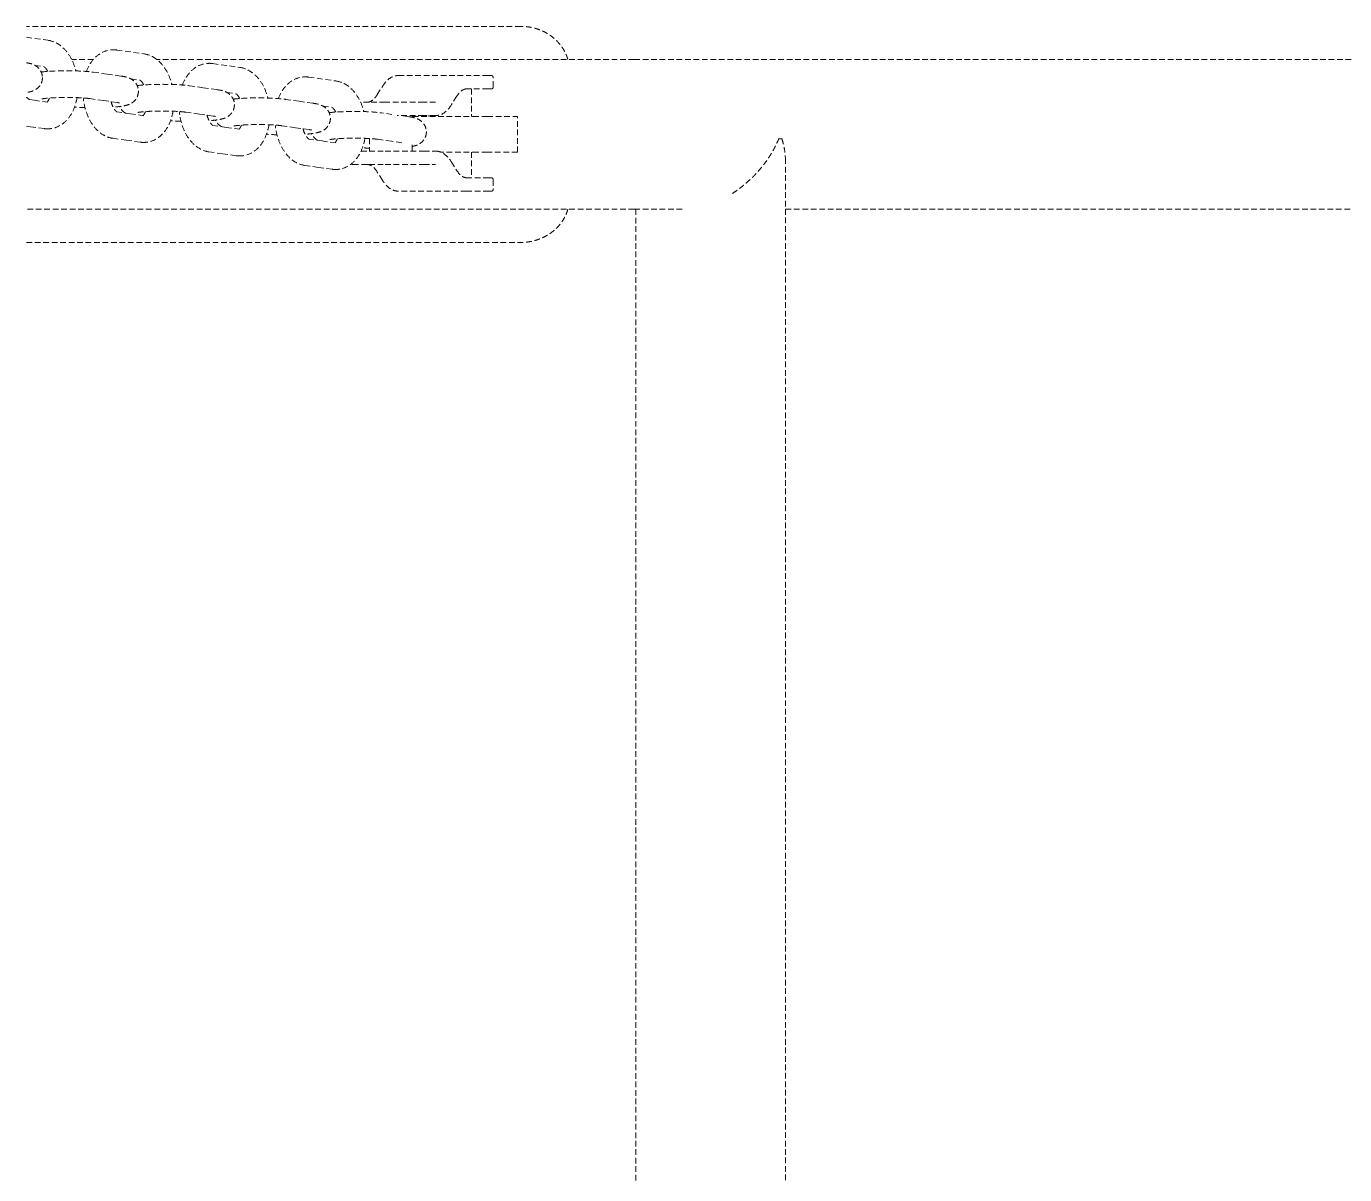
# Model space of a CAD drawing. Header units: millimetres. Extents: x -4194 to 3683, y -2760 to 1498.
# Drawn here: x 113.3 to 409.8, y -0.8 to 257.5 of the extents above; entities that cross this region are included whole.
import ezdxf

# ---------------------------------------------------------------- set-up
doc = ezdxf.new("R2010")
doc.units = ezdxf.units.MM
doc.linetypes.add('HIDDEN', pattern=[1.905, 1.27, -0.635])
doc.layers.add('DIKOM_ОБЪЕКТ', color=7, linetype='Continuous')

msp = doc.modelspace()

# ---------------------------------------------------------------- linework, layer by layer
at = {"layer": 'DIKOM_ОБЪЕКТ', "color": 7, "linetype": 'HIDDEN', "lineweight": 15, "extrusion": (1, -3.06162e-16, -2.22045e-16)}
for p, q in [((113.28, 255.043), (118.14, 254.356)), ((133.605, 252.172), (139.732, 251.306)), ((128.344, 250.039), (123.472, 250.039)), ((250.028, 250.039), (142.635, 250.039)), ((155.197, 249.122), (161.324, 248.256)), ((250.028, 250.039), (595.5, 250.039)), ((115.239, 248.707), (117.301, 248.415)), ((131.47, 246.742), (128.407, 247.175)), ((134.533, 246.309), (131.47, 246.742)), ((136.831, 245.657), (138.893, 245.365)), ((153.062, 243.692), (149.999, 244.124)), ((156.125, 243.259), (153.062, 243.692)), ((176.79, 246.071), (182.916, 245.206)), ((192.218, 242.127), (193.369, 243.967)), ((213.408, 243.425), (213.408, 237.189)), ((218.301, 243.925), (218.301, 245.925)), ((115.077, 240.866), (113.28, 241.12)), ((118.14, 240.433), (115.077, 240.866)), ((130.631, 240.801), (127.567, 241.234)), ((133.694, 240.368), (130.631, 240.801)), ((158.423, 242.606), (160.485, 242.315)), ((174.654, 240.642), (171.591, 241.074)), ((177.717, 240.209), (174.654, 240.642)), ((210.065, 241.723), (208.914, 239.882)), ((136.669, 237.816), (133.648, 238.242)), ((139.732, 237.383), (136.669, 237.816)), ((152.223, 237.751), (149.159, 238.183)), ((155.286, 237.318), (152.223, 237.751)), ((180.015, 239.556), (182.077, 239.265)), ((195.514, 237.695), (193.183, 238.024)), ((199.309, 237.159), (197.427, 237.425)), ((200.033, 237.425), (200.033, 237.043)), ((203.846, 237.425), (203.846, 237.189)), ((114.237, 234.925), (113.28, 235.06)), ((117.301, 234.492), (114.237, 234.925)), ((158.261, 234.766), (155.24, 235.192)), ((161.324, 234.333), (158.261, 234.766)), ((173.815, 234.701), (170.751, 235.133)), ((176.878, 234.268), (173.815, 234.701)), ((223.778, 229.189), (223.778, 237.189)), ((135.829, 231.875), (132.766, 232.307)), ((138.893, 231.442), (135.829, 231.875)), ((179.853, 231.715), (176.832, 232.142)), ((182.916, 231.283), (179.853, 231.715)), ((190.503, 232.255), (190.503, 229.425)), ((195.407, 231.65), (192.344, 232.083)), ((197.71, 231.325), (195.407, 231.65)), ((157.422, 228.825), (154.358, 229.257)), ((160.485, 228.392), (157.422, 228.825)), ((200.033, 230.855), (200.033, 229.425)), ((213.408, 229.189), (213.408, 223.425)), ((179.014, 225.774), (175.95, 226.207)), ((182.077, 225.342), (179.014, 225.774)), ((208.914, 226.967), (210.065, 225.127)), ((193.369, 222.882), (192.218, 224.723)), ((218.301, 222.925), (218.301, 220.925)), ((250.028, 216.339), (113.28, 216.339)), ((250.028, 216.339), (261.151, 216.339)), ((284.046, 216.339), (595.5, 216.339))]:
    msp.add_line(p, q, dxfattribs=at)
at = {"layer": 'DIKOM_ОБЪЕКТ', "color": 7, "linetype": 'HIDDEN', "lineweight": 15}
for points, weights in [([(224.483, 257.489), (207.4, 257.489), (166.95, 257.489), (113.28, 257.489)], [0.94442852916, 0.846283605446, 0.831827776646, 0.901061042759]), ([(214.81, 237.189), (210.378, 237.189), (205.261, 237.189), (200.033, 237.189)], [1, 0.91032549425, 0.859219896868, 0.846683207854]), ([(216.975, 237.189), (216.326, 237.189), (215.6, 237.189), (214.81, 237.189)], [1, 0.994004600179, 0.994004600179, 1]), ([(113.28, 208.889), (166.95, 208.889), (207.4, 208.889), (224.483, 208.889)], [0.901061042756, 0.831827776647, 0.846283605448, 0.94442852916])]:
    msp.add_rational_spline(points, weights, degree=3, dxfattribs=at)
for points, knots in [([(235.09, 250.039), (235.043, 250.202), (234.992, 250.365), (234.879, 250.69), (234.818, 250.852), (234.718, 251.094), (234.667, 251.214), (234.613, 251.334), (234.576, 251.414), (234.557, 251.455), (234.395, 251.794), (234.234, 252.093), (233.964, 252.533), (233.87, 252.678), (233.721, 252.894), (233.646, 253.001), (233.554, 253.125), (233.515, 253.177), (233.488, 253.212), (233.474, 253.231), (233.26, 253.509), (233.042, 253.766), (232.689, 254.141), (232.566, 254.265), (232.377, 254.447), (232.28, 254.537), (232.165, 254.641), (232.115, 254.685), (232.082, 254.715), (232.063, 254.731), (231.804, 254.956), (231.542, 255.163), (231.122, 255.463), (230.978, 255.561), (230.755, 255.705), (230.642, 255.776), (230.507, 255.858), (230.439, 255.898), (230.41, 255.915), (230.39, 255.926), (230.379, 255.933), (230.105, 256.091), (229.817, 256.243), (229.352, 256.46), (229.192, 256.531), (228.943, 256.633), (228.817, 256.684), (228.666, 256.741), (228.59, 256.769), (228.557, 256.781), (228.535, 256.789), (228.522, 256.793), (228.367, 256.848), (228.213, 256.901), (227.966, 256.977), (227.84, 257.015), (227.686, 257.058), (227.607, 257.079), (227.568, 257.09), (227.551, 257.094), (227.539, 257.097), (227.532, 257.099), (227.409, 257.131), (227.266, 257.167), (227.016, 257.223), (226.926, 257.241), (226.782, 257.27), (226.708, 257.284), (226.618, 257.3), (226.579, 257.307), (226.552, 257.312), (226.54, 257.314), (226.288, 257.357), (226.085, 257.385), (225.832, 257.415), (225.756, 257.423), (225.654, 257.433), (225.607, 257.438), (225.557, 257.442), (225.533, 257.444), (225.522, 257.445), (225.517, 257.445), (225.514, 257.446), (225.513, 257.446), (225.125, 257.479), (224.783, 257.489), (224.483, 257.489)], [0.15656836, 0.15656836, 0.15656836, 0.15656836, 0.1875, 0.1875, 0.21875, 0.21875, 0.234375, 0.2421875, 0.2421875, 0.25, 0.25, 0.3125, 0.3125, 0.34375, 0.34375, 0.359375, 0.3671875, 0.37109375, 0.37109375, 0.375, 0.375, 0.4375, 0.4375, 0.46875, 0.46875, 0.484375, 0.4921875, 0.49609375, 0.49609375, 0.5, 0.5, 0.5625, 0.5625, 0.59375, 0.59375, 0.609375, 0.6171875, 0.62109375, 0.62304688, 0.62304688, 0.625, 0.625, 0.6875, 0.6875, 0.71875, 0.71875, 0.734375, 0.7421875, 0.74609375, 0.74804688, 0.74804688, 0.75, 0.75, 0.78125, 0.78125, 0.796875, 0.8046875, 0.80859375, 0.81054688, 0.81152344, 0.81152344, 0.8125, 0.8125, 0.84375, 0.84375, 0.859375, 0.859375, 0.8671875, 0.87109375, 0.87304688, 0.87304688, 0.875, 0.875, 0.90625, 0.90625, 0.921875, 0.921875, 0.9296875, 0.93359375, 0.93554688, 0.93652344, 0.93701172, 0.93701172, 0.9375, 0.9375, 1, 1, 1, 1]), ([(118.14, 254.356), (118.838, 254.258), (119.522, 254.022), (120.784, 253.332), (121.373, 252.864), (122.449, 251.731), (122.937, 251.04), (123.771, 249.49), (124.117, 248.609), (124.39, 247.617), (124.41, 247.544), (124.429, 247.469)], [0, 0, 0, 0, 2.4801856, 2.4801856, 5.0459819, 5.0459819, 7.8173407, 7.8173407, 10.7323747, 10.7323747, 10.9655796, 10.9655796, 10.9655796, 10.9655796]), ([(126.794, 247.345), (127.107, 248.184), (127.52, 248.966), (128.535, 250.323), (129.154, 250.914), (130.516, 251.768), (131.269, 252.054), (132.164, 252.186), (132.289, 252.2), (132.415, 252.21)], [19.3924898, 19.3924898, 19.3924898, 19.3924898, 22.2997922, 22.2997922, 25.2116654, 25.2116654, 27.9506419, 27.9506419, 28.3932659, 28.3932659, 28.3932659, 28.3932659]), ([(113.28, 249.309), (113.777, 249.232), (114.214, 249.14), (114.971, 248.853), (115.273, 248.71), (115.842, 248.301), (116.108, 248.045), (116.501, 247.492), (116.648, 247.203), (116.843, 246.597), (116.895, 246.273), (116.895, 245.954)], [0.5266342, 0.5266342, 0.5266342, 0.5266342, 2.9162246, 2.9162246, 4.2179582, 4.2179582, 5.3812842, 5.3812842, 6.3688412, 6.3688412, 7.3551184, 7.3551184, 7.3551184, 7.3551184]), ([(139.732, 251.306), (140.43, 251.208), (141.114, 250.972), (142.376, 250.281), (142.965, 249.814), (144.041, 248.68), (144.529, 247.99), (145.363, 246.44), (145.71, 245.559), (145.982, 244.567), (146.002, 244.493), (146.021, 244.419)], [0, 0, 0, 0, 2.4801856, 2.4801856, 5.0459819, 5.0459819, 7.8173407, 7.8173407, 10.7323747, 10.7323747, 10.9655796, 10.9655796, 10.9655796, 10.9655796]), ([(148.386, 244.295), (148.699, 245.134), (149.112, 245.916), (150.128, 247.273), (150.746, 247.864), (152.108, 248.718), (152.861, 249.004), (153.756, 249.136), (153.881, 249.15), (154.007, 249.16)], [19.3924898, 19.3924898, 19.3924898, 19.3924898, 22.2997922, 22.2997922, 25.2116654, 25.2116654, 27.9506419, 27.9506419, 28.3932659, 28.3932659, 28.3932659, 28.3932659]), ([(116.624, 247.216), (117.305, 247.301), (118.103, 247.367), (119.769, 247.457), (120.643, 247.485), (122.356, 247.506), (123.216, 247.5), (124.842, 247.46), (125.629, 247.426), (127.112, 247.326), (127.809, 247.259), (128.407, 247.175)], [7.8137607, 7.8137607, 7.8137607, 7.8137607, 10.7215328, 10.7215328, 13.3759604, 13.3759604, 15.8906283, 15.8906283, 18.3751961, 18.3751961, 21.0705402, 21.0705402, 21.0705402, 21.0705402]), ([(118.103, 247.359), (118.035, 247.491), (117.965, 247.613), (117.749, 247.953), (117.601, 248.13), (117.379, 248.346), (117.3, 248.398), (117.262, 248.419), (117.26, 248.42), (117.258, 248.422)], [11.3941892, 11.3941892, 11.3941892, 11.3941892, 11.9736935, 11.9736935, 13.2025441, 13.2025441, 14.3403717, 14.3403717, 14.4247139, 14.4247139, 14.4247139, 14.4247139]), ([(134.533, 246.309), (135.18, 246.218), (135.698, 246.13), (136.563, 245.803), (136.866, 245.66), (137.434, 245.251), (137.7, 244.994), (138.093, 244.442), (138.24, 244.153), (138.435, 243.547), (138.487, 243.223), (138.487, 242.903)], [0, 0, 0, 0, 2.9162246, 2.9162246, 4.2179582, 4.2179582, 5.3812842, 5.3812842, 6.3688412, 6.3688412, 7.3551184, 7.3551184, 7.3551184, 7.3551184]), ([(161.324, 248.256), (162.022, 248.158), (162.706, 247.922), (163.968, 247.231), (164.557, 246.764), (165.633, 245.63), (166.121, 244.939), (166.955, 243.39), (167.302, 242.509), (167.574, 241.517), (167.594, 241.443), (167.613, 241.369)], [0, 0, 0, 0, 2.4801856, 2.4801856, 5.0459819, 5.0459819, 7.8173407, 7.8173407, 10.7323747, 10.7323747, 10.9655796, 10.9655796, 10.9655796, 10.9655796]), ([(193.369, 243.967), (193.763, 244.598), (194.198, 245.122), (195.131, 245.921), (195.629, 246.199), (196.426, 246.392), (196.673, 246.425), (196.965, 246.425)], [0, 0, 0, 0, 3.2412132, 3.2412132, 6.5207882, 6.5207882, 7.9022308, 7.9022308, 7.9022308, 7.9022308]), ([(217.801, 246.425), (217.801, 246.425), (217.797, 246.425), (217.737, 246.425), (217.517, 246.425), (217.144, 246.425)], [0.7116551, 0.7116551, 0.7116551, 0.7116551, 0.75, 0.75, 1, 1, 1, 1]), ([(217.801, 246.425), (217.832, 246.425), (217.862, 246.424), (217.938, 246.418), (217.984, 246.412), (218.058, 246.391), (218.089, 246.38), (218.151, 246.346), (218.182, 246.321), (218.235, 246.257), (218.255, 246.217), (218.295, 246.095), (218.301, 246.009), (218.301, 245.925)], [0, 0, 0, 0, 0.09261999, 0.09261999, 0.228303, 0.228303, 0.32527393, 0.32527393, 0.44064912, 0.44064912, 0.57296663, 0.57296663, 0.82493313, 0.82493313, 0.82493313, 0.82493313]), ([(116.895, 245.954), (116.895, 245.612), (116.836, 245.266), (116.614, 244.625), (116.447, 244.321), (116.045, 243.8), (115.804, 243.577), (115.333, 243.241), (115.101, 243.12), (114.66, 242.929), (114.448, 242.86), (113.929, 242.717), (113.617, 242.653), (113.28, 242.599)], [0, 0, 0, 0, 1.0528055, 1.0528055, 2.1057908, 2.1057908, 3.1539721, 3.1539721, 4.1462477, 4.1462477, 5.2247031, 5.2247031, 6.8341168, 6.8341168, 6.8341168, 6.8341168]), ([(138.216, 244.166), (138.897, 244.251), (139.695, 244.317), (141.361, 244.407), (142.235, 244.435), (143.948, 244.455), (144.808, 244.45), (146.434, 244.41), (147.221, 244.376), (148.704, 244.276), (149.401, 244.209), (149.999, 244.124)], [7.8137607, 7.8137607, 7.8137607, 7.8137607, 10.7215328, 10.7215328, 13.3759604, 13.3759604, 15.8906283, 15.8906283, 18.3751961, 18.3751961, 21.0705402, 21.0705402, 21.0705402, 21.0705402]), ([(139.695, 244.308), (139.627, 244.441), (139.557, 244.563), (139.341, 244.903), (139.193, 245.079), (138.971, 245.296), (138.892, 245.348), (138.854, 245.369), (138.852, 245.37), (138.85, 245.371)], [11.3941892, 11.3941892, 11.3941892, 11.3941892, 11.9736935, 11.9736935, 13.2025441, 13.2025441, 14.3403717, 14.3403717, 14.4247139, 14.4247139, 14.4247139, 14.4247139]), ([(156.125, 243.259), (156.772, 243.168), (157.29, 243.08), (158.155, 242.753), (158.458, 242.61), (159.026, 242.201), (159.292, 241.944), (159.685, 241.392), (159.832, 241.103), (160.027, 240.497), (160.079, 240.173), (160.079, 239.853)], [0, 0, 0, 0, 2.9162246, 2.9162246, 4.2179582, 4.2179582, 5.3812842, 5.3812842, 6.3688412, 6.3688412, 7.3551184, 7.3551184, 7.3551184, 7.3551184]), ([(169.978, 241.245), (170.291, 242.084), (170.704, 242.865), (171.72, 244.223), (172.338, 244.814), (173.7, 245.667), (174.454, 245.954), (175.348, 246.086), (175.473, 246.1), (175.599, 246.11)], [19.3924898, 19.3924898, 19.3924898, 19.3924898, 22.2997922, 22.2997922, 25.2116654, 25.2116654, 27.9506419, 27.9506419, 28.3932659, 28.3932659, 28.3932659, 28.3932659]), ([(182.916, 245.206), (183.614, 245.107), (184.298, 244.872), (185.56, 244.181), (186.149, 243.714), (187.225, 242.58), (187.713, 241.889), (188.547, 240.34), (188.894, 239.459), (189.166, 238.467), (189.186, 238.393), (189.205, 238.319)], [0, 0, 0, 0, 2.4801856, 2.4801856, 5.0459819, 5.0459819, 7.8173407, 7.8173407, 10.7323747, 10.7323747, 10.9655796, 10.9655796, 10.9655796, 10.9655796]), ([(212.248, 243.425), (212.247, 243.425), (212.247, 243.425), (212.247, 243.425), (212.247, 243.425), (212.246, 243.425), (212.246, 243.425), (212.244, 243.425), (212.242, 243.425), (212.236, 243.425), (212.23, 243.424), (212.208, 243.424), (212.188, 243.423), (212.1, 243.415), (212.016, 243.401), (211.682, 243.312), (211.396, 243.17), (210.757, 242.666), (210.394, 242.248), (210.065, 241.723)], [0, 0, 0, 0, 0.0010847, 0.0010847, 0.0043389, 0.0043389, 0.0141013, 0.0141013, 0.043389, 0.043389, 0.1312585, 0.1312585, 0.3949804, 0.3949804, 1.1872423, 1.1872423, 3.3494124, 3.3494124, 6.1615455, 6.1615455, 6.1615455, 6.1615455]), ([(217.801, 243.425), (217.801, 243.425), (217.797, 243.425), (217.763, 243.425), (217.696, 243.425), (217.478, 243.425), (217.331, 243.425), (217.144, 243.425)], [0.71159554, 0.71159554, 0.71159554, 0.71159554, 0.75, 0.75, 0.875, 0.875, 1, 1, 1, 1]), ([(218.301, 243.925), (218.301, 243.845), (218.295, 243.763), (218.259, 243.642), (218.24, 243.599), (218.187, 243.532), (218.155, 243.506), (218.092, 243.471), (218.062, 243.459), (217.988, 243.438), (217.943, 243.432), (217.866, 243.426), (217.833, 243.425), (217.801, 243.425)], [0, 0, 0, 0, 0.24037324, 0.24037324, 0.37736364, 0.37736364, 0.4968422, 0.4968422, 0.59323869, 0.59323869, 0.72705262, 0.72705262, 0.82495182, 0.82495182, 0.82495182, 0.82495182]), ([(114.015, 241.016), (113.905, 241.078), (113.793, 241.148), (113.544, 241.326), (113.409, 241.441), (113.28, 241.569)], [3.7332587, 3.7332587, 3.7332587, 3.7332587, 4.2179582, 4.2179582, 4.8092528, 4.8092528, 4.8092528, 4.8092528]), ([(127.567, 241.234), (127.306, 241.271), (126.97, 241.308), (126.167, 241.379), (125.679, 241.411), (124.575, 241.465), (123.936, 241.484), (122.613, 241.504), (121.911, 241.503), (120.557, 241.479), (119.886, 241.455), (118.687, 241.389), (118.139, 241.347), (117.488, 241.278), (117.303, 241.255), (117.003, 241.212), (116.883, 241.192), (116.715, 241.161), (116.658, 241.148), (116.617, 241.138), (116.61, 241.136), (116.61, 241.136)], [0, 0, 0, 0, 1.5492418, 1.5492418, 3.2829046, 3.2829046, 5.2427362, 5.2427362, 7.2947144, 7.2947144, 9.3710418, 9.3710418, 11.4143633, 11.4143633, 12.3573523, 12.3573523, 13.1961603, 13.1961603, 13.8975251, 13.8975251, 14.2080886, 14.2080886, 14.2080886, 14.2080886]), ([(117.943, 240.461), (117.97, 240.487), (118.003, 240.523), (118.13, 240.681), (118.246, 240.86), (118.396, 241.179), (118.435, 241.271), (118.473, 241.369)], [2.539784, 2.539784, 2.539784, 2.539784, 3.0423176, 3.0423176, 4.2635576, 4.2635576, 4.7033295, 4.7033295, 4.7033295, 4.7033295]), ([(124.684, 241.457), (124.555, 240.715), (124.365, 239.995), (123.801, 238.482), (123.387, 237.699), (122.371, 236.341), (121.752, 235.75), (120.39, 234.896), (119.637, 234.61), (118.742, 234.478), (118.617, 234.464), (118.492, 234.454)], [17.0602578, 17.0602578, 17.0602578, 17.0602578, 19.3874909, 19.3874909, 22.2997922, 22.2997922, 25.2116654, 25.2116654, 27.9506419, 27.9506419, 28.3932659, 28.3932659, 28.3932659, 28.3932659]), ([(132.766, 232.307), (132.068, 232.406), (131.384, 232.642), (130.122, 233.332), (129.533, 233.8), (128.457, 234.933), (127.969, 235.624), (127.135, 237.173), (126.789, 238.055), (126.323, 239.748), (126.174, 240.563), (126.093, 241.381)], [0, 0, 0, 0, 2.4801856, 2.4801856, 5.0459819, 5.0459819, 7.8173407, 7.8173407, 10.7323747, 10.7323747, 13.1925609, 13.1925609, 13.1925609, 13.1925609]), ([(132.322, 240.562), (132.39, 240.317), (132.467, 240.083), (132.69, 239.51), (132.852, 239.191), (133.157, 238.711), (133.305, 238.534), (133.527, 238.317), (133.607, 238.266), (133.656, 238.238), (133.663, 238.235), (133.663, 238.235)], [9.8433542, 9.8433542, 9.8433542, 9.8433542, 10.6464197, 10.6464197, 11.9736935, 11.9736935, 13.2025441, 13.2025441, 14.3403717, 14.3403717, 14.8209524, 14.8209524, 14.8209524, 14.8209524]), ([(138.487, 242.903), (138.487, 242.562), (138.428, 242.216), (138.206, 241.575), (138.039, 241.271), (137.637, 240.75), (137.396, 240.527), (136.925, 240.191), (136.694, 240.07), (136.252, 239.879), (136.04, 239.81), (135.399, 239.633), (134.964, 239.557), (133.97, 239.42), (133.409, 239.364), (132.797, 239.318)], [0, 0, 0, 0, 1.0528055, 1.0528055, 2.1057908, 2.1057908, 3.1539721, 3.1539721, 4.1462477, 4.1462477, 5.2247031, 5.2247031, 7.4660894, 7.4660894, 9.6585107, 9.6585107, 9.6585107, 9.6585107]), ([(134.236, 240.27), (134.236, 240.27), (134.224, 240.274), (134.16, 240.289), (134.083, 240.305), (133.901, 240.337), (133.804, 240.353), (133.694, 240.368)], [4.4712998, 4.4712998, 4.4712998, 4.4712998, 4.891662, 4.891662, 5.6901649, 5.6901649, 6.338494, 6.338494, 6.338494, 6.338494]), ([(159.808, 241.116), (160.489, 241.2), (161.287, 241.266), (162.953, 241.357), (163.828, 241.385), (165.54, 241.405), (166.4, 241.4), (168.026, 241.36), (168.813, 241.325), (170.296, 241.226), (170.993, 241.159), (171.591, 241.074)], [7.8137607, 7.8137607, 7.8137607, 7.8137607, 10.7215328, 10.7215328, 13.3759604, 13.3759604, 15.8906283, 15.8906283, 18.3751961, 18.3751961, 21.0705402, 21.0705402, 21.0705402, 21.0705402]), ([(161.287, 241.258), (161.219, 241.391), (161.149, 241.513), (160.933, 241.853), (160.785, 242.029), (160.563, 242.246), (160.484, 242.298), (160.446, 242.319), (160.444, 242.32), (160.442, 242.321)], [11.3941892, 11.3941892, 11.3941892, 11.3941892, 11.9736935, 11.9736935, 13.2025441, 13.2025441, 14.3403717, 14.3403717, 14.4247139, 14.4247139, 14.4247139, 14.4247139]), ([(177.717, 240.209), (178.364, 240.118), (178.882, 240.03), (179.747, 239.703), (180.05, 239.56), (180.618, 239.151), (180.884, 238.894), (181.277, 238.342), (181.424, 238.053), (181.62, 237.447), (181.671, 237.123), (181.671, 236.803)], [0, 0, 0, 0, 2.9162246, 2.9162246, 4.2179582, 4.2179582, 5.3812842, 5.3812842, 6.3688412, 6.3688412, 7.3551184, 7.3551184, 7.3551184, 7.3551184]), ([(190.035, 240.425), (190.036, 240.425), (190.036, 240.425), (190.036, 240.425), (190.036, 240.425), (190.037, 240.425), (190.037, 240.425), (190.039, 240.425), (190.041, 240.425), (190.047, 240.425), (190.053, 240.425), (190.075, 240.425), (190.095, 240.427), (190.183, 240.434), (190.267, 240.448), (190.601, 240.537), (190.887, 240.679), (191.526, 241.183), (191.889, 241.601), (192.218, 242.127)], [0, 0, 0, 0, 0.0010847, 0.0010847, 0.0043388, 0.0043388, 0.0141013, 0.0141013, 0.0433888, 0.0433888, 0.1312579, 0.1312579, 0.3949786, 0.3949786, 1.187237, 1.187237, 3.3494029, 3.3494029, 6.1615454, 6.1615454, 6.1615454, 6.1615454]), ([(202.69, 240.425), (202.317, 240.425), (201.793, 240.425), (200.519, 240.425), (199.77, 240.425), (198.161, 240.425), (197.302, 240.425), (195.603, 240.425), (194.765, 240.425), (194, 240.425)], [0, 0, 0, 0, 0.25, 0.25, 0.5, 0.5, 0.75, 0.75, 1, 1, 1, 1]), ([(126.476, 239.201), (125.786, 239.222), (125.118, 239.253), (124.373, 239.303), (124.242, 239.313), (124.114, 239.322)], [16.2375585, 16.2375585, 16.2375585, 16.2375585, 18.3751961, 18.3751961, 18.8402259, 18.8402259, 18.8402259, 18.8402259]), ([(135.607, 237.966), (135.497, 238.027), (135.385, 238.098), (135.005, 238.371), (134.738, 238.628), (134.41, 239.09), (134.307, 239.269), (134.223, 239.456)], [3.7332587, 3.7332587, 3.7332587, 3.7332587, 4.2179582, 4.2179582, 5.3812842, 5.3812842, 6.0190002, 6.0190002, 6.0190002, 6.0190002]), ([(149.159, 238.183), (148.898, 238.22), (148.562, 238.258), (147.759, 238.328), (147.272, 238.361), (146.167, 238.414), (145.528, 238.434), (144.205, 238.454), (143.503, 238.453), (142.149, 238.428), (141.478, 238.405), (140.279, 238.339), (139.731, 238.297), (139.081, 238.228), (138.895, 238.205), (138.595, 238.162), (138.475, 238.142), (138.307, 238.111), (138.25, 238.098), (138.209, 238.087), (138.202, 238.086), (138.202, 238.086)], [0, 0, 0, 0, 1.5492418, 1.5492418, 3.2829046, 3.2829046, 5.2427362, 5.2427362, 7.2947144, 7.2947144, 9.3710418, 9.3710418, 11.4143633, 11.4143633, 12.3573523, 12.3573523, 13.1961603, 13.1961603, 13.8975251, 13.8975251, 14.2080886, 14.2080886, 14.2080886, 14.2080886]), ([(139.535, 237.411), (139.562, 237.437), (139.595, 237.473), (139.722, 237.631), (139.838, 237.81), (139.988, 238.128), (140.027, 238.221), (140.065, 238.319)], [2.539784, 2.539784, 2.539784, 2.539784, 3.0423176, 3.0423176, 4.2635576, 4.2635576, 4.7033295, 4.7033295, 4.7033295, 4.7033295]), ([(146.276, 238.407), (146.147, 237.665), (145.957, 236.945), (145.393, 235.432), (144.979, 234.649), (143.963, 233.291), (143.344, 232.7), (141.982, 231.846), (141.229, 231.56), (140.334, 231.428), (140.209, 231.414), (140.084, 231.404)], [17.0602578, 17.0602578, 17.0602578, 17.0602578, 19.3874909, 19.3874909, 22.2997922, 22.2997922, 25.2116654, 25.2116654, 27.9506419, 27.9506419, 28.3932659, 28.3932659, 28.3932659, 28.3932659]), ([(154.358, 229.257), (153.66, 229.356), (152.976, 229.592), (151.714, 230.282), (151.125, 230.75), (150.049, 231.883), (149.561, 232.574), (148.727, 234.123), (148.381, 235.005), (147.915, 236.698), (147.766, 237.513), (147.685, 238.331)], [0, 0, 0, 0, 2.4801856, 2.4801856, 5.0459819, 5.0459819, 7.8173407, 7.8173407, 10.7323747, 10.7323747, 13.1925609, 13.1925609, 13.1925609, 13.1925609]), ([(153.914, 237.512), (153.982, 237.267), (154.059, 237.033), (154.282, 236.459), (154.444, 236.141), (154.75, 235.661), (154.897, 235.484), (155.119, 235.267), (155.199, 235.215), (155.248, 235.188), (155.255, 235.185), (155.255, 235.185)], [9.8433542, 9.8433542, 9.8433542, 9.8433542, 10.6464197, 10.6464197, 11.9736935, 11.9736935, 13.2025441, 13.2025441, 14.3403717, 14.3403717, 14.8209524, 14.8209524, 14.8209524, 14.8209524]), ([(160.079, 239.853), (160.079, 239.512), (160.02, 239.166), (159.798, 238.524), (159.631, 238.221), (159.229, 237.7), (158.988, 237.477), (158.517, 237.141), (158.286, 237.02), (157.844, 236.829), (157.632, 236.76), (156.991, 236.583), (156.557, 236.507), (155.562, 236.37), (155.001, 236.314), (154.389, 236.268)], [0, 0, 0, 0, 1.0528055, 1.0528055, 2.1057908, 2.1057908, 3.1539721, 3.1539721, 4.1462477, 4.1462477, 5.2247031, 5.2247031, 7.4660894, 7.4660894, 9.6585107, 9.6585107, 9.6585107, 9.6585107]), ([(155.828, 237.22), (155.828, 237.22), (155.816, 237.224), (155.752, 237.239), (155.675, 237.255), (155.493, 237.287), (155.396, 237.303), (155.286, 237.318)], [4.4712998, 4.4712998, 4.4712998, 4.4712998, 4.891662, 4.891662, 5.6901649, 5.6901649, 6.338494, 6.338494, 6.338494, 6.338494]), ([(181.4, 238.065), (182.081, 238.15), (182.879, 238.216), (184.545, 238.307), (185.42, 238.335), (187.132, 238.355), (187.992, 238.35), (189.618, 238.31), (190.406, 238.275), (191.888, 238.176), (192.585, 238.109), (193.183, 238.024)], [7.8137607, 7.8137607, 7.8137607, 7.8137607, 10.7215328, 10.7215328, 13.3759604, 13.3759604, 15.8906283, 15.8906283, 18.3751961, 18.3751961, 21.0705402, 21.0705402, 21.0705402, 21.0705402]), ([(182.879, 238.208), (182.811, 238.341), (182.741, 238.463), (182.525, 238.803), (182.377, 238.979), (182.155, 239.196), (182.076, 239.248), (182.038, 239.269), (182.036, 239.27), (182.034, 239.271)], [11.3941892, 11.3941892, 11.3941892, 11.3941892, 11.9736935, 11.9736935, 13.2025441, 13.2025441, 14.3403717, 14.3403717, 14.4247139, 14.4247139, 14.4247139, 14.4247139]), ([(202.69, 237.425), (202.503, 237.425), (202.281, 237.425), (201.763, 237.425), (201.474, 237.425), (200.837, 237.425), (200.493, 237.425), (199.754, 237.425), (199.367, 237.425), (198.563, 237.425), (198.149, 237.425), (197.388, 237.425), (197.049, 237.425), (196.711, 237.425)], [0, 0, 0, 0, 0.125, 0.125, 0.25, 0.25, 0.375, 0.375, 0.5, 0.5, 0.625, 0.625, 0.72465886, 0.72465886, 0.72465886, 0.72465886]), ([(208.914, 239.882), (208.52, 239.252), (208.085, 238.727), (207.152, 237.928), (206.654, 237.65), (205.857, 237.458), (205.61, 237.425), (205.318, 237.425)], [0, 0, 0, 0, 3.2412132, 3.2412132, 6.5207882, 6.5207882, 7.9022308, 7.9022308, 7.9022308, 7.9022308]), ([(148.068, 236.151), (147.378, 236.172), (146.71, 236.203), (145.965, 236.253), (145.834, 236.262), (145.706, 236.272)], [16.2375585, 16.2375585, 16.2375585, 16.2375585, 18.3751961, 18.3751961, 18.8402259, 18.8402259, 18.8402259, 18.8402259]), ([(157.199, 234.916), (157.089, 234.977), (156.977, 235.048), (156.597, 235.321), (156.33, 235.578), (156.002, 236.04), (155.899, 236.219), (155.815, 236.406)], [3.7332587, 3.7332587, 3.7332587, 3.7332587, 4.2179582, 4.2179582, 5.3812842, 5.3812842, 6.0190002, 6.0190002, 6.0190002, 6.0190002]), ([(170.751, 235.133), (170.49, 235.17), (170.154, 235.208), (169.351, 235.278), (168.864, 235.311), (167.759, 235.364), (167.12, 235.384), (165.797, 235.403), (165.095, 235.402), (163.741, 235.378), (163.07, 235.355), (161.871, 235.289), (161.323, 235.246), (160.673, 235.178), (160.487, 235.155), (160.187, 235.112), (160.067, 235.092), (159.899, 235.06), (159.842, 235.047), (159.801, 235.037), (159.794, 235.035), (159.794, 235.035)], [0, 0, 0, 0, 1.5492418, 1.5492418, 3.2829046, 3.2829046, 5.2427362, 5.2427362, 7.2947144, 7.2947144, 9.3710418, 9.3710418, 11.4143633, 11.4143633, 12.3573523, 12.3573523, 13.1961603, 13.1961603, 13.8975251, 13.8975251, 14.2080886, 14.2080886, 14.2080886, 14.2080886]), ([(161.127, 234.361), (161.154, 234.387), (161.187, 234.423), (161.314, 234.581), (161.43, 234.76), (161.58, 235.078), (161.619, 235.17), (161.657, 235.269)], [2.539784, 2.539784, 2.539784, 2.539784, 3.0423176, 3.0423176, 4.2635576, 4.2635576, 4.7033295, 4.7033295, 4.7033295, 4.7033295]), ([(167.868, 235.357), (167.739, 234.615), (167.549, 233.895), (166.985, 232.382), (166.572, 231.599), (165.555, 230.241), (164.937, 229.649), (163.574, 228.796), (162.821, 228.509), (161.926, 228.378), (161.801, 228.363), (161.676, 228.354)], [17.0602578, 17.0602578, 17.0602578, 17.0602578, 19.3874909, 19.3874909, 22.2997922, 22.2997922, 25.2116654, 25.2116654, 27.9506419, 27.9506419, 28.3932659, 28.3932659, 28.3932659, 28.3932659]), ([(175.95, 226.207), (175.252, 226.306), (174.568, 226.541), (173.306, 227.232), (172.717, 227.699), (171.641, 228.833), (171.153, 229.524), (170.319, 231.073), (169.973, 231.954), (169.507, 233.648), (169.358, 234.462), (169.277, 235.28)], [0, 0, 0, 0, 2.4801856, 2.4801856, 5.0459819, 5.0459819, 7.8173407, 7.8173407, 10.7323747, 10.7323747, 13.1925609, 13.1925609, 13.1925609, 13.1925609]), ([(175.507, 234.462), (175.574, 234.217), (175.651, 233.983), (175.874, 233.409), (176.036, 233.091), (176.342, 232.611), (176.489, 232.434), (176.711, 232.217), (176.791, 232.165), (176.84, 232.138), (176.847, 232.135), (176.847, 232.135)], [9.8433542, 9.8433542, 9.8433542, 9.8433542, 10.6464197, 10.6464197, 11.9736935, 11.9736935, 13.2025441, 13.2025441, 14.3403717, 14.3403717, 14.8209524, 14.8209524, 14.8209524, 14.8209524]), ([(181.671, 236.803), (181.671, 236.462), (181.612, 236.116), (181.39, 235.474), (181.223, 235.171), (180.821, 234.65), (180.58, 234.427), (180.109, 234.091), (179.878, 233.969), (179.436, 233.778), (179.224, 233.71), (178.583, 233.533), (178.149, 233.456), (177.154, 233.32), (176.593, 233.263), (175.981, 233.217)], [0, 0, 0, 0, 1.0528055, 1.0528055, 2.1057908, 2.1057908, 3.1539721, 3.1539721, 4.1462477, 4.1462477, 5.2247031, 5.2247031, 7.4660894, 7.4660894, 9.6585107, 9.6585107, 9.6585107, 9.6585107]), ([(199.309, 237.159), (199.956, 237.067), (200.474, 236.98), (201.339, 236.653), (201.642, 236.51), (202.21, 236.101), (202.477, 235.844), (202.869, 235.292), (203.016, 235.002), (203.212, 234.396), (203.263, 234.073), (203.263, 233.753)], [0, 0, 0, 0, 2.9162246, 2.9162246, 4.2179582, 4.2179582, 5.3812842, 5.3812842, 6.3688412, 6.3688412, 7.3551184, 7.3551184, 7.3551184, 7.3551184]), ([(216.975, 237.189), (218.881, 237.189), (220.452, 237.189), (222.741, 237.189), (223.453, 237.189), (223.749, 237.189), (223.778, 237.189), (223.778, 237.189)], [3.14159265, 3.14159265, 3.14159265, 3.14159265, 3.5007384, 3.5007384, 3.85988414, 3.85988414, 3.94983595, 3.94983595, 3.94983595, 3.94983595]), ([(169.66, 233.101), (168.971, 233.122), (168.302, 233.153), (167.557, 233.203), (167.427, 233.212), (167.298, 233.222)], [16.2375585, 16.2375585, 16.2375585, 16.2375585, 18.3751961, 18.3751961, 18.8402259, 18.8402259, 18.8402259, 18.8402259]), ([(177.421, 234.17), (177.421, 234.17), (177.408, 234.173), (177.344, 234.189), (177.267, 234.205), (177.085, 234.237), (176.988, 234.252), (176.878, 234.268)], [4.4712998, 4.4712998, 4.4712998, 4.4712998, 4.891662, 4.891662, 5.6901649, 5.6901649, 6.338494, 6.338494, 6.338494, 6.338494]), ([(178.791, 231.865), (178.681, 231.927), (178.569, 231.997), (178.189, 232.271), (177.922, 232.528), (177.594, 232.99), (177.491, 233.169), (177.407, 233.356)], [3.7332587, 3.7332587, 3.7332587, 3.7332587, 4.2179582, 4.2179582, 5.3812842, 5.3812842, 6.0190002, 6.0190002, 6.0190002, 6.0190002]), ([(192.344, 232.083), (192.082, 232.12), (191.746, 232.158), (190.943, 232.228), (190.456, 232.261), (189.352, 232.314), (188.712, 232.334), (187.389, 232.353), (186.688, 232.352), (185.333, 232.328), (184.662, 232.304), (183.463, 232.239), (182.915, 232.196), (182.265, 232.127), (182.079, 232.105), (181.78, 232.062), (181.659, 232.042), (181.491, 232.01), (181.434, 231.997), (181.393, 231.987), (181.386, 231.985), (181.386, 231.985)], [0, 0, 0, 0, 1.5492418, 1.5492418, 3.2829046, 3.2829046, 5.2427362, 5.2427362, 7.2947144, 7.2947144, 9.3710418, 9.3710418, 11.4143633, 11.4143633, 12.3573523, 12.3573523, 13.1961603, 13.1961603, 13.8975251, 13.8975251, 14.2080886, 14.2080886, 14.2080886, 14.2080886]), ([(182.719, 231.311), (182.746, 231.337), (182.779, 231.373), (182.906, 231.531), (183.022, 231.71), (183.172, 232.028), (183.211, 232.12), (183.249, 232.219)], [2.539784, 2.539784, 2.539784, 2.539784, 3.0423176, 3.0423176, 4.2635576, 4.2635576, 4.7033295, 4.7033295, 4.7033295, 4.7033295]), ([(189.46, 232.306), (189.331, 231.564), (189.141, 230.845), (188.577, 229.332), (188.164, 228.549), (187.147, 227.191), (186.529, 226.599), (185.166, 225.746), (184.413, 225.459), (183.518, 225.327), (183.393, 225.313), (183.268, 225.304)], [17.0602578, 17.0602578, 17.0602578, 17.0602578, 19.3874909, 19.3874909, 22.2997922, 22.2997922, 25.2116654, 25.2116654, 27.9506419, 27.9506419, 28.3932659, 28.3932659, 28.3932659, 28.3932659]), ([(203.263, 233.753), (203.263, 233.411), (203.204, 233.066), (202.982, 232.424), (202.816, 232.121), (202.413, 231.6), (202.172, 231.377), (201.701, 231.041), (201.47, 230.919), (201.028, 230.728), (200.816, 230.66), (200.418, 230.55), (200.228, 230.506), (200.033, 230.467)], [0, 0, 0, 0, 1.0528055, 1.0528055, 2.1057908, 2.1057908, 3.1539721, 3.1539721, 4.1462477, 4.1462477, 5.2247031, 5.2247031, 6.2063315, 6.2063315, 6.2063315, 6.2063315]), ([(272.11, 219.908), (272.554, 220.194), (272.999, 220.498), (273.663, 220.984), (273.884, 221.15), (274.214, 221.407), (274.379, 221.538), (274.571, 221.693), (274.666, 221.771), (274.707, 221.805), (274.735, 221.828), (274.749, 221.84), (275.172, 222.19), (275.582, 222.548), (276.191, 223.115), (276.394, 223.309), (276.696, 223.607), (276.847, 223.758), (277.022, 223.937), (277.109, 224.027), (277.146, 224.066), (277.171, 224.092), (277.185, 224.106), (277.559, 224.498), (277.922, 224.899), (278.46, 225.531), (278.639, 225.747), (278.904, 226.078), (279.037, 226.246), (279.19, 226.445), (279.267, 226.546), (279.305, 226.596), (279.321, 226.618), (279.332, 226.632), (279.338, 226.64), (279.644, 227.047), (279.948, 227.474), (280.4, 228.153), (280.55, 228.386), (280.774, 228.745), (280.885, 228.927), (281.013, 229.144), (281.077, 229.253), (281.109, 229.308), (281.123, 229.331), (281.132, 229.347), (281.137, 229.356), (281.265, 229.578), (281.39, 229.802), (281.578, 230.153), (281.673, 230.332), (281.783, 230.548), (281.837, 230.657), (281.865, 230.712), (281.877, 230.736), (281.884, 230.752), (281.889, 230.761), (282.093, 231.174), (282.314, 231.648), (282.538, 232.189)], [-0.3125, -0.3125, -0.3125, -0.3125, -0.28125, -0.28125, -0.265625, -0.265625, -0.2578125, -0.25390625, -0.25195313, -0.25097656, -0.25097656, -0.25, -0.25, -0.21875, -0.21875, -0.203125, -0.203125, -0.1953125, -0.19140625, -0.18945313, -0.18847656, -0.18847656, -0.1875, -0.1875, -0.15625, -0.15625, -0.140625, -0.140625, -0.1328125, -0.12890625, -0.12695313, -0.12597656, -0.12548828, -0.12548828, -0.125, -0.125, -0.09375, -0.09375, -0.078125, -0.078125, -0.0703125, -0.06640625, -0.06445312, -0.06347656, -0.06298828, -0.06298828, -0.0625, -0.0625, -0.046875, -0.046875, -0.0390625, -0.03515625, -0.03320312, -0.03222656, -0.03173828, -0.03173828, -0.03125, -0.03125, 0, 0, 0, 0]), ([(283.256, 232.189), (283.33, 231.946), (283.394, 231.716), (283.48, 231.394), (283.519, 231.238), (283.561, 231.066), (283.581, 230.982), (283.591, 230.941), (283.595, 230.923), (283.597, 230.912), (283.598, 230.907), (283.653, 230.671), (283.7, 230.45), (283.761, 230.131), (283.79, 229.974), (283.82, 229.798), (283.834, 229.711), (283.841, 229.667), (283.844, 229.649), (283.846, 229.637), (283.846, 229.632), (283.991, 228.708), (284.046, 227.881), (284.046, 227.144)], [-1, -1, -1, -1, -0.875, -0.875, -0.8125, -0.78125, -0.765625, -0.7578125, -0.7539062, -0.7539062, -0.75, -0.75, -0.625, -0.625, -0.5625, -0.53125, -0.515625, -0.5078125, -0.5039062, -0.5039062, -0.5, -0.5, 0, 0, 0, 0]), ([(188.578, 229.425), (188.807, 229.425), (189.054, 229.425), (189.659, 229.425), (190.021, 229.425), (190.404, 229.425)], [0.77792455, 0.77792455, 0.77792455, 0.77792455, 0.875, 0.875, 1, 1, 1, 1]), ([(190.503, 230.078), (190.079, 230.096), (189.67, 230.118), (189.149, 230.153), (189.019, 230.162), (188.89, 230.172)], [17.0226267, 17.0226267, 17.0226267, 17.0226267, 18.3751961, 18.3751961, 18.8402259, 18.8402259, 18.8402259, 18.8402259]), ([(194, 229.425), (194.382, 229.425), (194.781, 229.425), (195.608, 229.425), (196.028, 229.425), (196.877, 229.425), (197.302, 229.425), (198.149, 229.425), (198.563, 229.425), (199.367, 229.425), (199.754, 229.425), (200.493, 229.425), (200.837, 229.425), (201.474, 229.425), (201.763, 229.425), (202.281, 229.425), (202.503, 229.425), (202.69, 229.425)], [0, 0, 0, 0, 0.125, 0.125, 0.25, 0.25, 0.375, 0.375, 0.5, 0.5, 0.625, 0.625, 0.75, 0.75, 0.875, 0.875, 1, 1, 1, 1]), ([(205.318, 229.425), (205.318, 229.425), (205.319, 229.425), (205.32, 229.425), (205.321, 229.425), (205.324, 229.425), (205.327, 229.425), (205.337, 229.425), (205.345, 229.425), (205.376, 229.424), (205.399, 229.424), (205.49, 229.421), (205.556, 229.417), (205.813, 229.395), (205.99, 229.363), (206.619, 229.196), (207.035, 228.979), (207.895, 228.317), (208.332, 227.835), (208.793, 227.156), (208.854, 227.063), (208.914, 226.967)], [0, 0, 0, 0, 0.0013847, 0.0013847, 0.0055387, 0.0055387, 0.0180008, 0.0180008, 0.0553874, 0.0553874, 0.167554, 0.167554, 0.5041736, 0.5041736, 1.515333, 1.515333, 4.2248383, 4.2248383, 7.4156709, 7.4156709, 7.9080028, 7.9080028, 7.9080028, 7.9080028]), ([(214.81, 229.189), (213.496, 229.189), (212.114, 229.189), (209.334, 229.189), (207.948, 229.189), (206.546, 229.189)], [4.84660233, 4.84660233, 4.84660233, 4.84660233, 5.04987593, 5.04987593, 5.24195901, 5.24195901, 5.24195901, 5.24195901]), ([(223.778, 229.189), (223.778, 229.189), (223.749, 229.189), (223.453, 229.189), (222.741, 229.189), (220.452, 229.189), (218.881, 229.189), (216.975, 229.189)], [3.76993234, 3.76993234, 3.76993234, 3.76993234, 3.85988414, 3.85988414, 4.21902989, 4.21902989, 4.57817563, 4.57817563, 4.57817563, 4.57817563]), ([(186.751, 226.425), (186.72, 226.425), (186.689, 226.426), (186.613, 226.431), (186.568, 226.438), (186.493, 226.458), (186.462, 226.469), (186.408, 226.499), (186.384, 226.517), (186.363, 226.537)], [0, 0, 0, 0, 0.09261999, 0.09261999, 0.228303, 0.228303, 0.32527393, 0.32527393, 0.41294495, 0.41294495, 0.41294495, 0.41294495]), ([(186.751, 226.425), (186.751, 226.425), (186.871, 226.425), (187.383, 226.425), (187.82, 226.425), (188.948, 226.425), (189.639, 226.425), (190.404, 226.425)], [0.2883449, 0.2883449, 0.2883449, 0.2883449, 0.5, 0.5, 0.75, 0.75, 1, 1, 1, 1]), ([(192.218, 224.723), (191.887, 225.251), (191.523, 225.671), (190.795, 226.241), (190.396, 226.39), (190.099, 226.423), (190.108, 226.425), (190.035, 226.425)], [0, 0, 0, 0, 2.8259217, 2.8259217, 5.6601661, 5.6601661, 6.1548644, 6.1548644, 6.1548644, 6.1548644]), ([(194, 226.425), (194.765, 226.425), (195.603, 226.425), (197.302, 226.425), (198.161, 226.425), (199.77, 226.425), (200.519, 226.425), (201.793, 226.425), (202.317, 226.425), (202.69, 226.425)], [0, 0, 0, 0, 0.25, 0.25, 0.5, 0.5, 0.75, 0.75, 1, 1, 1, 1]), ([(196.965, 220.425), (196.678, 220.425), (196.433, 220.457), (195.812, 220.604), (195.457, 220.765), (194.645, 221.295), (194.2, 221.729), (193.646, 222.459), (193.505, 222.664), (193.369, 222.882)], [0, 0, 0, 0, 1.3602899, 1.3602899, 3.6281901, 3.6281901, 6.788656, 6.788656, 7.9085616, 7.9085616, 7.9085616, 7.9085616]), ([(210.065, 225.127), (210.396, 224.599), (210.76, 224.179), (211.488, 223.609), (211.887, 223.459), (212.184, 223.426), (212.222, 223.425), (212.248, 223.425)], [0, 0, 0, 0, 2.8259217, 2.8259217, 5.6601662, 5.6601662, 6.1548644, 6.1548644, 6.1548644, 6.1548644]), ([(217.144, 223.425), (217.331, 223.425), (217.478, 223.425), (217.696, 223.425), (217.763, 223.425), (217.797, 223.425), (217.801, 223.425), (217.801, 223.425)], [0, 0, 0, 0, 0.125, 0.125, 0.25, 0.25, 0.28840566, 0.28840566, 0.28840566, 0.28840566]), ([(217.801, 223.425), (217.881, 223.425), (217.962, 223.419), (218.083, 223.383), (218.126, 223.364), (218.193, 223.311), (218.22, 223.279), (218.255, 223.216), (218.266, 223.186), (218.287, 223.112), (218.293, 223.067), (218.3, 222.99), (218.301, 222.957), (218.301, 222.925)], [0, 0, 0, 0, 0.23966326, 0.23966326, 0.37689308, 0.37689308, 0.49661204, 0.49661204, 0.59297939, 0.59297939, 0.72669219, 0.72669219, 0.82493745, 0.82493745, 0.82493745, 0.82493745]), ([(217.144, 220.425), (217.517, 220.425), (217.737, 220.425), (217.797, 220.425), (217.801, 220.425), (217.801, 220.425)], [0, 0, 0, 0, 0.25, 0.25, 0.2883449, 0.2883449, 0.2883449, 0.2883449]), ([(218.301, 220.925), (218.301, 220.845), (218.295, 220.763), (218.259, 220.642), (218.24, 220.599), (218.187, 220.532), (218.155, 220.506), (218.092, 220.471), (218.062, 220.459), (217.988, 220.438), (217.943, 220.432), (217.866, 220.426), (217.833, 220.425), (217.801, 220.425)], [0, 0, 0, 0, 0.24037324, 0.24037324, 0.37736364, 0.37736364, 0.4968422, 0.4968422, 0.59323869, 0.59323869, 0.72705262, 0.72705262, 0.82499633, 0.82499633, 0.82499633, 0.82499633]), ([(235.09, 216.339), (235.043, 216.177), (234.992, 216.014), (234.879, 215.689), (234.818, 215.527), (234.718, 215.285), (234.667, 215.164), (234.613, 215.045), (234.576, 214.965), (234.557, 214.923), (234.395, 214.584), (234.234, 214.286), (233.964, 213.846), (233.87, 213.701), (233.721, 213.485), (233.646, 213.378), (233.554, 213.254), (233.515, 213.201), (233.488, 213.166), (233.474, 213.148), (233.26, 212.87), (233.042, 212.613), (232.689, 212.238), (232.567, 212.114), (232.377, 211.932), (232.281, 211.842), (232.165, 211.738), (232.115, 211.694), (232.082, 211.664), (232.063, 211.648), (231.804, 211.423), (231.542, 211.216), (231.123, 210.916), (230.978, 210.817), (230.755, 210.674), (230.642, 210.603), (230.507, 210.521), (230.439, 210.481), (230.41, 210.464), (230.39, 210.452), (230.379, 210.446), (230.105, 210.288), (229.817, 210.136), (229.353, 209.919), (229.192, 209.848), (228.943, 209.746), (228.817, 209.695), (228.666, 209.638), (228.59, 209.61), (228.557, 209.598), (228.535, 209.59), (228.522, 209.586), (228.368, 209.53), (228.213, 209.478), (227.967, 209.402), (227.84, 209.364), (227.686, 209.321), (227.608, 209.299), (227.568, 209.289), (227.551, 209.284), (227.539, 209.281), (227.532, 209.279), (227.412, 209.248), (227.271, 209.213), (227.02, 209.157), (226.93, 209.138), (226.785, 209.11), (226.711, 209.095), (226.632, 209.081), (226.579, 209.072), (226.554, 209.067), (226.293, 209.023), (226.093, 208.995), (225.839, 208.965), (225.763, 208.957), (225.659, 208.946), (225.611, 208.942), (225.559, 208.937), (225.534, 208.935), (225.522, 208.934), (225.517, 208.933), (225.514, 208.933), (225.513, 208.933), (225.126, 208.9), (224.784, 208.889), (224.483, 208.889)], [0.15657151, 0.15657151, 0.15657151, 0.15657151, 0.1875, 0.1875, 0.21875, 0.21875, 0.234375, 0.2421875, 0.2421875, 0.25, 0.25, 0.3125, 0.3125, 0.34375, 0.34375, 0.359375, 0.3671875, 0.37109375, 0.37109375, 0.375, 0.375, 0.4375, 0.4375, 0.46875, 0.46875, 0.484375, 0.4921875, 0.49609375, 0.49609375, 0.5, 0.5, 0.5625, 0.5625, 0.59375, 0.59375, 0.609375, 0.6171875, 0.62109375, 0.62304688, 0.62304688, 0.625, 0.625, 0.6875, 0.6875, 0.71875, 0.71875, 0.734375, 0.7421875, 0.74609375, 0.74804688, 0.74804688, 0.75, 0.75, 0.78125, 0.78125, 0.796875, 0.8046875, 0.80859375, 0.81054688, 0.81152344, 0.81152344, 0.8125, 0.8125, 0.84375, 0.84375, 0.859375, 0.859375, 0.8671875, 0.87109375, 0.87109375, 0.875, 0.875, 0.90625, 0.90625, 0.921875, 0.921875, 0.9296875, 0.93359375, 0.93554688, 0.93652344, 0.93701172, 0.93701172, 0.9375, 0.9375, 1, 1, 1, 1])]:
    msp.add_open_spline(points, degree=3, knots=knots, dxfattribs=at)
for points, degree in [([(132.415, 252.21), (132.811, 252.24), (133.212, 252.227), (133.605, 252.172)], 3), ([(154.007, 249.16), (154.403, 249.19), (154.804, 249.177), (155.197, 249.122)], 3), ([(175.599, 246.11), (175.995, 246.14), (176.396, 246.127), (176.79, 246.071)], 3), ([(196.965, 246.425), (212.248, 246.425)], 1), ([(217.144, 246.425), (215.512, 246.425), (213.88, 246.425), (212.248, 246.425)], 3), ([(217.144, 243.425), (212.248, 243.425)], 1), ([(190.404, 240.425), (189.677, 240.425), (189.018, 240.425), (188.47, 240.425)], 3), ([(194, 240.425), (192.801, 240.425), (191.602, 240.425), (190.404, 240.425)], 3), ([(205.318, 240.425), (204.442, 240.425), (203.566, 240.425), (202.69, 240.425)], 3), ([(205.318, 237.425), (202.69, 237.425)], 1), ([(118.492, 234.454), (118.095, 234.423), (117.694, 234.437), (117.301, 234.492)], 3), ([(140.084, 231.404), (139.687, 231.373), (139.286, 231.386), (138.893, 231.442)], 3), ([(282.538, 232.189), (282.814, 232.189), (283.053, 232.189), (283.256, 232.189)], 3), ([(161.676, 228.354), (161.279, 228.323), (160.878, 228.336), (160.485, 228.392)], 3), ([(190.404, 229.425), (194, 229.425)], 1), ([(202.69, 229.425), (205.318, 229.425)], 1), ([(216.975, 229.189), (216.327, 229.189), (215.599, 229.189), (214.81, 229.189)], 3), ([(190.404, 226.425), (191.602, 226.425), (192.801, 226.425), (194, 226.425)], 3), ([(202.69, 226.425), (203.566, 226.425), (204.442, 226.425), (205.318, 226.425)], 3), ([(284.046, -228.765), (284.046, 227.144)], 1), ([(183.268, 225.304), (182.872, 225.273), (182.47, 225.286), (182.077, 225.342)], 3), ([(212.248, 223.425), (217.144, 223.425)], 1), ([(212.248, 220.425), (196.965, 220.425)], 1), ([(212.248, 220.425), (213.88, 220.425), (215.512, 220.425), (217.144, 220.425)], 3), ([(250.346, 216.339), (250.346, -217.961)], 1)]:
    msp.add_open_spline(points, degree=degree, dxfattribs=at)

doc.saveas('drawing.dxf')
